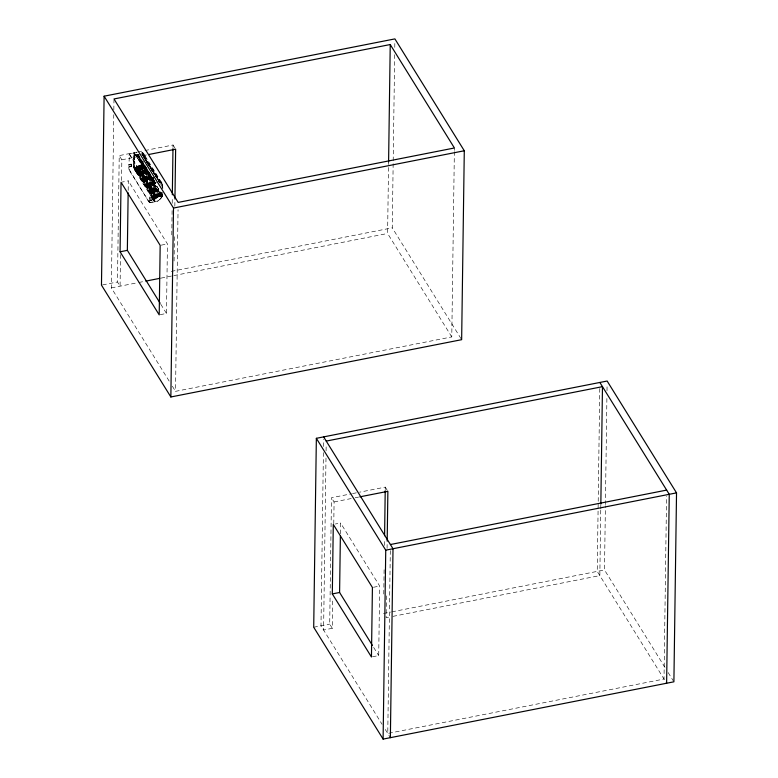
<?xml version="1.0" encoding="UTF-8"?>
<svg xmlns="http://www.w3.org/2000/svg" width="778" height="778" viewBox="0 0 778 778"><rect width="100%" height="100%" fill="white"/><g stroke="black" fill="none" stroke-linecap="round" stroke-linejoin="round"><path stroke-width="0.58" stroke-dasharray="3.89 2.92" d="M154.812 193.362L154.871 187.255L153.665 183.948M154.841 191.835L154.773 186.535L152.449 182.344M161.114 192.292C159.354 194.879 162.067 198.983 162.301 195.891M140.74 165.024L159.753 195.706L161.27 195.375L142.267 164.683L140.293 165.189M154.919 189.122L154.919 188.101M153.499 177.656L153.558 178.415L153.567 177.695M161.921 196.338L161.63 197.7M154.773 198.312L154.54 201.531L152.332 198.04M154.764 199.392L154.705 201.055M141.956 164.129L142.053 161.416M142.024 163.857L141.985 165.082M161.931 195.832L161.98 196.941M161.999 196.075L161.96 192.38M134.011 159.733L134.293 153.373L135.002 154.132M141.956 163.623L141.975 161.425M154.783 200.773L154.871 199.586M154.861 200.189L154.297 201.93M154.734 199.431L154.764 198.818M162.038 192.38L162.145 196.873M162.398 195.317L162.33 196.601L162.446 196.017M133.972 159.539L134.273 152.965L135.664 155.075M134.011 156.514L134.273 153.062L136.811 152.469M134.03 158.177L134.147 153.772L134.108 154.452M141.411 160.521L141.606 166.054L160.715 196.863L162.009 196.951M162.378 195.463L142.705 163.176L143.278 164.032M169.166 381.094L111.351 287.899L113.773 114.706M113.831 109.863L113.967 100.177M120.512 254.581L120.075 286.178L117.468 281.976L119.228 155.6L136.772 152.138M121.553 180.457L121.835 159.801L119.228 155.6M128.185 190.445L128.312 180.856L122.088 182.081M130.208 166.648L128.866 167.037L128.905 169.011M131.219 164.586L131.19 166.443L131.122 164.362M133.835 164.537L133.826 165.043L133.923 158.002M134.04 159.694L133.855 167.902L135.868 171.374L135.849 169.75L136.763 168.554L141.217 166.229M134.098 166.667L134.263 155.094M138.649 173.426L139.719 172.035M142.685 163.72L142.734 163.098L143.113 165.87M149.707 201.531L149.687 200.607L151.156 200.063M152.157 197.69L152.206 199.917M152.848 197.155L152.935 199.139L154.336 198.944M154.793 194.772L154.841 193.323M154.9 191.981L155.017 188.159L154.034 184.814L154.968 187.245M154.803 199.022L154.997 190.493M154.793 199.596L154.88 198.507M162.767 188.509L162.66 184.221M162.835 188.5L162.174 183.54M160.239 314.662L166.473 313.437L167.445 243.932L128.312 180.856M171.773 234.917L172.123 209.399M172.21 203.321L172.298 197.252M172.988 147.431L173.027 145L144.961 150.524M174.078 261L174.408 236.697M174.836 206.316L174.924 200.238M454.362 151.613L451.775 336.913L175.527 391.344L178.055 209.671M323.405 452.621L320.983 625.813L382.095 724.328M323.483 446.572L323.59 439.307M325.992 458.038L323.59 630.015L332.313 628.303L332.721 599.138M326.089 450.773L326.176 444.715M332.313 628.303L329.707 624.092L331.467 497.716L351.355 493.806M333.772 523.798L334.083 501.927L331.467 497.716M340.404 533.766L340.56 522.972L335.367 524.002M372.487 656.788L378.711 655.562L379.683 586.048L340.56 522.972M451.775 336.913L387.6 233.468L388.592 162.018M383.768 594.052L384.128 568.533M384.449 545.446L384.536 539.368M385.236 489.547L385.266 487.116L359.533 492.192M386.413 595.831L386.112 617.703L390.857 616.769M387.074 548.441L387.143 543.579M461.014 338.663L392.258 227.837L394.679 54.645M394.777 47.38L394.845 42.537M390.313 550.581L387.765 733.46L664.013 679.038L666.561 496.16M454.371 150.407L454.41 147.985M599.78 388.514L597.232 571.392L666.62 683.24M600.752 510.193L599.838 575.594L392.044 616.536M600.772 508.987L600.84 504.134M664.976 667.446L604.496 569.953L605.401 505.768M605.41 504.552L606.898 397.976M607.005 390.712L607.083 384.653M162.378 195.599L162.758 194.442M162.369 196.105L162.631 194.539M142.627 163.75L143.784 166.862M133.904 166.891L133.933 165.237L134.244 168.943M133.942 166.327L134.468 169.312L153.84 200.461L153.976 199.168L134.915 168.534L135.411 167.737M139.097 155.123A21.162 16.25 -31.8 0 0 138.581 155.211C136.228 154.958 139.67 154.764 139.077 154.696M142.053 154.443C141.149 150.31 146.556 155.678 141.888 152.537M155.367 182.587L154.336 182.47L153.986 183.793L154.589 182.392L155.678 182.178M154.608 182.733L137.463 154.793L138.766 154.676L138.28 154.929L155.6 182.49L154.141 182.742L156.563 182.383M159.616 182.995L159.694 182.091L159.5 183.005M162.33 195.064L141.839 161.941M162.407 195.064L162.369 196.202M143.317 161.454L141.538 161.717L142.471 161.863M145.185 165.938L144.222 166.346L145.165 166.21M151.175 199.936L151.068 199.635M129.741 171.053L149.502 202.591L149.687 201.492M137.609 154.705C139.495 155.406 135.469 154.608 138.046 154.705L155.444 182.636M157.953 179.329L150.951 168.106L150.874 169.011M138.056 154.822L155.26 182.441L154.19 182.937L155.717 182.402M142.073 153.606L142.481 152.799L144.377 155.921M131.365 166.317L131.219 164.07M136.374 172.317L134.827 169.847L135.09 168.272L153.859 199.304L134.857 168.67M134.798 169.837L134.079 168.369L134.827 169.847L134.973 168.534M142.121 167.688L143.074 168.884L141.664 169.818A12.302 9.443 -31.8 0 1 139.359 171.316A5.086 3.9 -31.8 0 1 137.92 171.744L137.025 170.567M138.231 154.696L137.803 154.822M129.06 155.464C128.059 153.178 134.38 153.363 132.357 153.606M154.919 182.402L155.6 182.451M153.674 177.87L153.684 178.619M153.295 190.046L153.062 190.736L153.383 190.24M158.683 193.868L156.261 195.968L153.567 197.038M158.77 194.004L155.503 196.377M137.57 154.676C136.189 154.744 136.695 156.29 138.328 155.435A21.21 16.289 -31.8 0 1 139.009 155.308M136.724 155.756C137.706 148.89 150.669 183.015 153.169 180.836M137.045 155.688L136.811 154.958M137.385 155.619L137.949 154.958M142.131 154.997L142.218 154.112L143.405 155.863L142.286 154.054L155.561 175.527M142.238 154.997L142.063 153.752M149.639 176.791L150.008 175.575M155.532 183.472L154.102 183.764L154.822 182.353M158.518 181.255L158.576 180.302L150.874 168.009L155.279 175.031M151.35 200.607L152.128 200.111L152.011 198.03M139.563 172.113L139.136 173.056L140.021 174.632M137.803 156.67L136.763 154.871L141.09 161.863M140.536 170.246L138.649 170.411L140.536 170.246L144.99 177.617L144.251 177.938L138.64 170.46L145.33 177.384L144.124 176.421L142.355 176.82M157.36 197.301L155.474 197.524L152.634 189.949L157.351 197.359L155.464 197.573L151.729 189.881L138.64 170.46L152.089 188.801M151.272 189.249L138.649 170.411L145.048 177.53L138.649 170.411L151.282 189.229L138.649 170.411L144.99 177.559L138.649 170.411L151.282 189.287L138.649 170.411L145.068 177.501L144.475 177.588M145.904 179.203L146.235 178.609L145.223 178.59L152.08 188.859L138.64 170.46L145.048 177.53L138.649 170.411L151.282 189.219M145.223 178.59L152.08 188.859L138.64 170.46L145.058 177.549L138.64 170.46L151.691 189.015M145.671 178.609L144.932 178.639M152.264 189.939L155.464 197.573L152.78 190.036L155.464 197.573L151.798 189.9L155.464 197.573L152.77 190.036L155.464 197.573L151.759 189.89L155.464 197.573L152.77 189.978L155.464 197.573L151.729 189.881L155.464 197.573L152.751 190.026L155.474 197.524L151.71 189.871L155.464 197.573L152.799 189.988L155.464 197.573L151.7 189.861L155.464 197.573L152.78 189.978L155.464 197.573L151.759 189.89L155.464 197.573L152.712 189.958L151.671 189.832L155.464 197.573L152.848 190.017L155.474 197.524L136.529 166.648L138.046 165.87L157.526 196.542L157.059 196.328M154.822 201.337L154.375 201.92M138.63 157.127L138.367 156.582M153.461 181.041L154.53 182.752L155.717 182.353M149.658 201.979L149.065 202.154M128.866 167.037L131.346 166.288M152.887 189.881L153.003 189.239M148.549 165.724L149.094 165.724L148.608 165.442M146.303 184.542L146.556 183.968M153.441 195.404L153.918 196.027M131.171 166.55L130.792 166.9M146.993 180.71L146.264 179.864L144.601 180.058L144.523 181.196M153.966 199.032L135.178 167.999L135.518 167.61M159.587 182.14C157.146 180.866 161.63 183.394 158.595 180.34L160.132 182.888M158.411 200.724L161.873 197.165M159.451 181.838C156.242 181.323 163.127 182.947 158.556 180.272M154.18 182.976L153.11 180.914M136.811 154.929L137.988 156.543L137.2 154.744M151.292 191.933L153.295 191.194L154.482 192.147L153.354 192.409M153.451 195.424L155.454 194.685L156.65 195.628L156.067 195.764M146.565 183.987L148.462 183.423L149.181 184.24M154.18 198.623L154.627 198.108L135.839 167.182L136.763 166.55L155.765 197.184L157.049 196.494M153.324 180.7L154.647 182.558M135.897 169.818L136.811 168.622M152.887 197.223L154.423 195.346L158.216 193.634M160.433 195.297L160.287 192.973L158.167 193.566M142.685 154.764L142.316 154.073M161.328 197.952L159.782 199.567M154.579 198.079L155.201 197.573L136.335 166.774M143.395 167.824L143.288 168.048A6.107 4.687 -31.8 0 1 142.724 168.583M160.385 195.229L160.287 195.453A6.107 4.687 -31.8 0 1 159.723 195.978L159.451 196.202M135.887 167.212L135.46 167.591L154.521 198.234M154.705 197.943L135.839 167.182M137.58 155.026L141.849 162.009M145.914 177.802L142.209 175.118L143.006 174.389L145.233 176.674M142.238 175.167L143.035 174.437M153.801 196.017L156.582 194.228M142.452 168.797L142.675 168.515A6.107 4.687 -31.8 0 0 143.24 167.98M141.188 168.427L142.257 167.581M142.228 167.766L141.586 168.116M142.598 169.098L142.996 168.777M142.714 169.186L142.16 169.594M140.75 168.894L141.586 168.33M142.17 169.594L138.124 171.831M136.529 166.648L155.376 197.447L135.985 167.046M159.344 181.789C158.313 182.451 159.646 179.971 156.582 177.452M141.158 168.612L140.925 168.622A12.302 9.443 -31.8 0 1 138.62 170.129M151.516 200.51L149.687 200.938M142.928 171.111L143.969 170.324M142.092 168.982L138.367 171.218M144.591 172.444L159.325 196.192L157.739 197.418M158.731 196.727L159.675 195.91A6.107 4.687 -31.8 0 0 160.239 195.385M140.789 168.943L140.244 169.264M140.662 169.03L139.875 169.507M141.693 169.264L140.137 170.314M155.337 197.408L155.96 197.009L129.411 154.122L128.876 166.2L130.266 166.113M140.711 172.541L144.008 170.343M137.463 168.019L139.593 166.823M157.701 197.349L154.803 198.769M138.63 173.348L139.165 173.154M141.479 172.132L140.089 172.842M158.459 200.773L154.559 201.687M145.982 178.512L145.885 177.754M142.034 154.219L143.405 155.95M155.999 198.439L156.592 198.127M158.469 181.799L159.393 181.809L158.255 180.058M137.2 166.249L156.485 196.795M138.854 170.178L138.046 170.508M137.016 170.722L137.745 171.909L137.025 170.752M132.678 153.49L134.273 152.984M157.341 201.356L157.856 201.132M138.601 170.294L138.212 170.382M157.701 196.251L156.767 196.669L137.745 165.996M138.999 171.034L137.298 171.471M138.795 154.948A21.599 16.581 -31.8 0 1 139.136 154.88L138.795 154.91M138.056 165.918L157.38 196.416L158.07 196.124M139.583 173.086L140.108 172.891M144.932 177.588L138.649 170.411L152.031 188.908L138.64 170.46L145.058 177.559L138.64 170.46L152.041 188.908L144.698 178.541M138.377 165.792L157.72 196.299M138.717 165.665L139.447 165.374L158.459 196.056L159.286 195.764M139.077 165.549L139.855 165.257L158.868 195.939M159.12 196.289L154.141 197.165M158.858 195.881L158.08 196.173L139.067 165.49M141.178 166.161L143.327 165.636L143.395 167.62M139.865 165.306L159.743 195.648L141.226 164.907L141.732 164.8M138.601 170.09A5.086 3.9 -31.8 0 1 137.181 170.557L137.706 170.615M146.06 181.148L147.46 180.817M142.656 174.136C143.337 172.113 136.84 175.138 142.666 174.155M146.906 180.982L147.382 180.827M150.524 188.84L152.138 188.49M151.652 188.626L151.01 187.517L149.347 187.712L149.269 188.85M149.853 202.523L154.141 202.027M146.293 184.532L149.658 184.367L149.172 184.23M152.994 190.629L153.558 190.62M156.077 195.774L155.512 195.891M150.903 202.222L149.502 202.591M154.501 182.908L155.425 182.48M154.102 183.764L155.046 183.569M161.27 195.317L160.735 195.424L136.51 156.3M137.842 171.442L136.053 171.705M154.841 198.837L153.052 199.1M137.939 151.904L143.784 150.757M121.835 159.801L141.722 155.882M142.889 155.649L146.4 154.958M128.895 164.576L131.015 164.304M128.924 164.625L130.899 164.226M150.738 199.635L149.707 199.781L149.843 188.966M151.37 200.646L149.687 200.812M161.211 245.158L167.445 243.932M102.618 284.894L117.468 281.976M171.257 271.376L392.258 227.837M111.351 287.899L137.618 282.725M138.785 282.492L144.63 281.335M161.007 278.116L171.53 276.034M173.873 275.577L387.6 233.468M352.522 493.573L358.366 492.416M334.083 501.927L353.961 498.008M355.128 497.774L358.639 497.084M373.459 587.283L379.683 586.048M313.709 627.243L329.707 624.092M383.505 613.492L390.624 612.091M391.811 611.858L604.496 569.953M136.909 171.627L135.936 171.705M155.036 201.852L153.49 200.238L154.287 201.356M154.238 182.723L141.051 161.921M144.202 177.666L143.376 177.773M153.363 192.419L151.525 192.497M155.522 195.91L154.696 196.017M133.942 153.081L136.451 156.339M153.956 196.98L153.305 196.99M157.107 196.601L153.869 197.116M130.548 164.158L131.239 164.109M151.389 197.748L151.788 197.816M139.787 157.234L138.834 157.37L139.768 157.516M147.878 170.285L146.935 170.421L147.869 170.567M150.582 174.642L149.629 174.768L150.562 174.914M153.276 178.989L152.332 179.125L153.266 179.261M151.554 197.855L149.736 198.079L151.603 197.797M142.452 161.834L143.298 161.727M137.025 152.439L136.393 152.537L137.035 152.498M151.622 202.115L152.634 201.969M136.889 154.822L141.81 162.252M145.797 181.206L144.513 181.186M150.543 188.859L149.25 188.83M154.841 182.84L154.2 182.859M154.705 196.027L153.908 196.007M143.123 177.802L142.053 177.656M155.464 197.573L152.546 189.997L155.464 197.573L151.963 189.988L155.464 197.573L152.721 189.958L155.464 197.573L151.827 189.91L155.464 197.573L152.692 189.958M141.596 152.43L141.907 152.478M138.251 156.553L137.016 154.793L141.042 161.989M141.47 161.736L146.06 168.748M160.9 197.058L161.406 197.116M155.007 174.875L150.738 167.96L154.958 174.865M135.265 167.863L154.326 198.507L135.353 167.727M144.582 172.434L142.316 172.551M145.924 168.651L141.664 161.775M153.986 196.815L152.819 195.259M143.298 167.863L143.288 165.568M142.111 152.537L144.086 155.444M152.887 189.083L149.25 186.477L150.057 185.748L152.284 188.033M129.42 154.19L156.232 196.922M145.204 176.625L145.963 177.442M152.255 187.984L153.013 188.811M152.984 188.753L153.509 190.017M161.523 196.98L161.017 196.182M144.377 177.754L138.649 170.411L145.048 177.569L138.64 170.46L152.08 188.928L138.649 170.411L145.048 177.569L138.64 170.46L152.089 188.908L138.649 170.411L145.048 177.578L138.649 170.411L152.089 188.908L138.649 170.411L145 177.559L138.649 170.411L144.241 177.919M146.138 177.637L146.458 178.658M143.813 153.947L143.502 153.373L144.134 154.326M134.633 153.626L159.967 194.364M153.859 200.841L152.381 198.322M160.472 183.433L161.143 184.863M144.105 155.357L144.601 156.135M150.844 167.99L156.962 177.812M153.062 171.909L150.562 167.98L156.962 177.773L155.308 175.099M144.358 155.882L161.882 184.162L162.096 186.652L161.999 184.6M159.5 180.165L161.824 184.192M160.861 182.363L160.482 181.741L161.435 183.404M155.318 175.138L156.962 177.744M150.951 168.106L157.992 179.368M158.362 180.107L159.704 182.208M146.235 161.134L149.298 166.035L143.697 156.738L150.115 166.969L146.458 161.017M143.726 156.718L149.376 165.996M135.139 170.654L134.526 169.497M668.156 672.571L673.252 680.789M173.027 145L175.633 149.201M385.266 487.116L387.872 491.326M161.834 182.995L162.242 183.511M161.172 181.78L161.902 182.966M145.146 156.086L161.464 182.392M152.05 168.281L159.373 180.088M146.313 161.085L150.339 167.105L143.755 156.699L150.193 166.978L143.901 156.67L145.554 159.334M143.794 156.679L150.261 167.007M156.757 177.51L157.827 179.241M144.601 158.595L152.089 170.664M153.256 177.919L153.558 178.415M153.052 180.992L141.188 161.785L152.994 181.206L149.784 175.799M143.376 166.298L160.015 193.012M152.896 182.042L136.14 155.697M142.063 165.062L142.899 166.852M153.256 183.287L153.606 183.987M141.226 164.907L160.229 195.589M135.703 167.319L154.754 197.972M135.1 168.126L154.093 198.905M135.586 171.374L152.323 198.361M148.763 201.765L128.924 169.021M160.793 304.276L166.473 313.437M373.664 647.422L378.711 655.562M172.346 386.219L175.527 391.344M385.275 729.463L390.371 737.67M144.786 155.512L145.214 156.057M144.854 155.474L144.066 154.355M155.59 175.75L157.195 178.337M150.776 167.96L155.055 174.885M160.852 194.364L162.213 196.474L159.684 192.584M159.898 194.393L160.715 195.57M160.268 194.977L161.367 196.61M146.575 161.027L143.881 156.67L150.339 167.212M146.167 161.202L149.123 166.171L146.721 162.252M150.339 167.144L143.92 156.679L146.634 161.172M134.944 154.093L135.343 154.705M142.617 166.385L142.121 165.383M154.044 184.561L154.861 186.467M148.987 185.427L149.862 188.996M149.288 186.03L149.532 186.603M129.022 169.536L129.197 170.032M149.716 187.245L149.823 188.052M161.931 184.61L161.999 185.125M133.933 167.387L133.972 167.883M154.297 182.597L153.198 180.797L154.326 182.558M144.29 177.841L138.649 170.411L144.251 177.831M154.161 201.045L153.49 199.956L154.19 201.055M154.394 185.183L154.005 184.629L154.375 185.145"/><path stroke-width="1.17" d="M104.106 96.19L101.471 285.127L170.859 396.974L461.646 339.685L464.291 150.757L394.893 38.9L104.106 96.19L173.504 208.047L170.859 396.974M120.075 251.79L121.047 182.285L160.171 245.362L159.208 314.866L120.075 251.79L127.349 250.36L160.161 303.264M127.349 250.36L128.146 192.837M172.327 194.821L172.979 148.647M174.943 199.022L175.633 149.201L148.734 154.501M316.354 438.315L313.709 627.243L383.107 739.1L673.894 681.81L676.529 492.873L607.141 381.026L316.354 438.315L385.742 550.163L383.107 739.1M332.313 593.915L333.285 524.411L372.419 587.487L371.446 656.992L332.313 593.915L339.587 592.486L372.399 645.39M339.587 592.486L340.375 536.159M388.592 162.018L390.235 44.541L113.987 98.962L178.162 202.406L454.41 147.985L390.235 44.541M384.585 535.731L385.217 490.762M387.181 541.148L387.872 491.326L359.806 496.85M390.371 737.67L393.007 548.733L323.619 436.876M600.84 504.134L602.473 386.656L326.225 441.087M666.62 683.24L669.255 494.312L599.867 382.455M173.504 208.047L464.291 150.757M145.797 281.111L159.84 278.339M390.4 544.532L666.649 490.101M385.742 550.163L676.529 492.873"/></g></svg>
